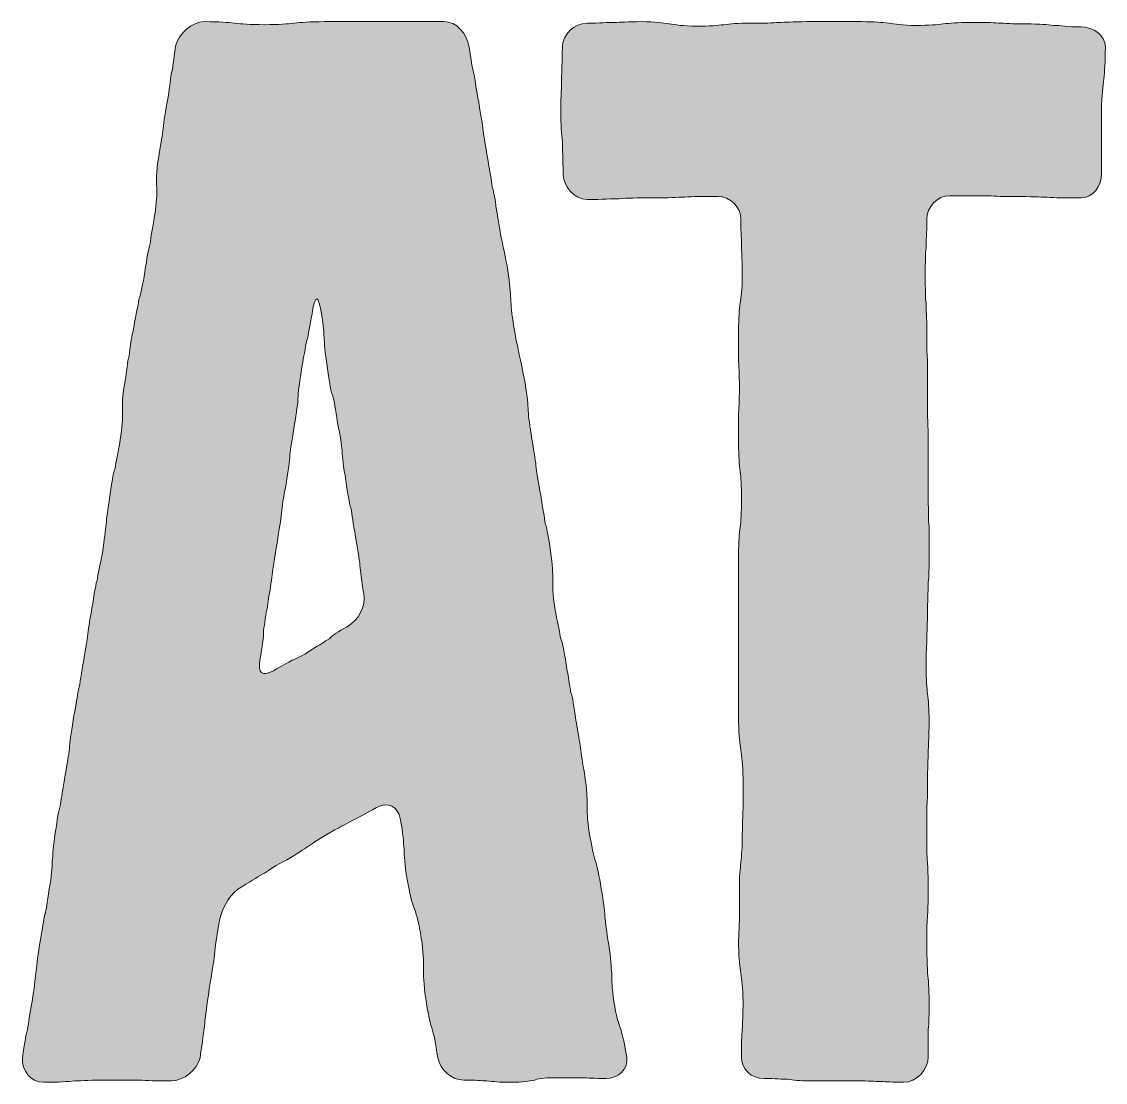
# Model space of a CAD drawing. Header units: inches. Extents: x 148 to 931, y -899 to -182.
# Drawn here: x 366.5 to 481.2, y -628.4 to -516.2 of the extents above; entities that cross this region are included whole.
import ezdxf

# ---------------------------------------------------------------- set-up
doc = ezdxf.new("R2010")
doc.units = ezdxf.units.IN
doc.header["$MEASUREMENT"] = 0
doc.layers.add('Layer 1', color=7, linetype='Continuous')

# ---------------------------------------------------------------- blocks, each defined once
blk = doc.blocks.new('block 3')
at = {"layer": 'Layer 1', "true_color": 0xce432c}
h = blk.add_hatch(color=22, dxfattribs=at)
h.dxf.hatch_style = 2
edge = h.paths.add_edge_path()
edge.add_spline(control_points=[(375.45, -569.37), (375.53, -568.66), (375.61, -567.87), (375.85, -566.37), (376.08, -564.86), (376.16, -564.15), (376.4, -563.44), (376.48, -562.73), (376.72, -561.94), (376.95, -560.44), (377.19, -559.09), (377.19, -558.14), (377.19, -557.43), (377.19, -556.72), (377.11, -555.93), (377.43, -554.43), (377.67, -553.08), (377.67, -552.21), (377.9, -551.5), (377.98, -550.79), (378.06, -550), (378.38, -548.5), (378.61, -547), (378.85, -546.29), (378.93, -545.57), (379.17, -544.86), (379.33, -543.99), (379.56, -542.65), (379.8, -541.15), (379.88, -540.36), (380.12, -539.64), (380.2, -538.93), (380.35, -538.06), (380.59, -536.72), (380.83, -535.22), (380.83, -534.35), (380.83, -533.71), (380.75, -533), (380.75, -532.13), (380.99, -530.63), (381.22, -529.29), (381.38, -528.42), (381.46, -527.71), (381.54, -526.99), (381.62, -526.2), (381.93, -524.7), (382.17, -523.2), (382.25, -522.41), (382.33, -521.7), (382.57, -521.06), (382.57, -520.27), (382.8, -518.77), (383.12, -517.43), (384.54, -516.16), (385.89, -516.16), (387.47, -516.16), (388.34, -516.24), (389.05, -516.32), (389.76, -516.4), (390.63, -516.48), (392.21, -516.48), (393.79, -516.48), (394.66, -516.4), (395.38, -516.32), (396.09, -516.24), (396.96, -516.16), (398.54, -516.16), (398.54, -516.16), (401.7, -516.16), (401.7, -516.16), (401.7, -516.16), (404.86, -516.16), (404.86, -516.16), (404.86, -516.16), (408.03, -516.16), (408.03, -516.16), (408.03, -516.16), (411.19, -516.16), (411.19, -516.16), (412.53, -516.16), (413.64, -517.35), (413.88, -518.85), (414.11, -520.2), (414.19, -521.06), (414.43, -521.78), (414.51, -522.49), (414.67, -523.36), (414.9, -524.7), (415.14, -526.2), (415.3, -526.99), (415.38, -527.71), (415.46, -528.42), (415.62, -529.21), (415.85, -530.71), (416.09, -532.05), (416.25, -532.92), (416.33, -533.64), (416.56, -534.35), (416.64, -535.14), (416.88, -536.64), (417.12, -537.98), (417.2, -538.85), (417.43, -539.57), (417.51, -540.28), (417.75, -541.15), (417.99, -542.49), (418.22, -543.99), (418.22, -544.78), (418.3, -545.49), (418.3, -546.21), (418.38, -547), (418.62, -548.5), (418.86, -550), (419.09, -550.79), (419.17, -551.42), (419.41, -552.14), (419.49, -552.93), (419.81, -554.43), (420.04, -555.93), (420.12, -556.72), (420.12, -557.35), (420.2, -558.07), (420.28, -558.86), (420.52, -560.36), (420.83, -561.94), (420.91, -562.73), (420.99, -563.44), (421.07, -564.15), (421.23, -564.94), (421.47, -566.29), (421.7, -567.79), (421.86, -568.58), (421.94, -569.29), (422.18, -570), (422.26, -570.71), (422.49, -572.22), (422.73, -573.72), (422.73, -574.51), (422.73, -575.22), (422.73, -575.93), (422.73, -576.72), (422.97, -578.23), (423.2, -579.73), (423.44, -580.52), (423.52, -581.23), (423.76, -581.86), (423.92, -582.65), (424.15, -584.16), (424.39, -585.66), (424.55, -586.45), (424.63, -587.08), (424.87, -587.79), (424.94, -588.58), (425.18, -590.08), (425.42, -591.59), (425.58, -592.38), (425.66, -593.01), (425.73, -593.72), (425.89, -594.51), (426.13, -596.01), (426.37, -597.52), (426.37, -598.31), (426.37, -599.02), (426.37, -599.73), (426.37, -600.52), (426.6, -602.02), (426.92, -603.52), (427, -604.32), (427.24, -604.95), (427.47, -605.66), (427.63, -606.45), (427.87, -607.95), (428.11, -609.3), (428.19, -610.17), (428.26, -610.88), (428.34, -611.59), (428.42, -612.38), (428.66, -613.88), (428.9, -615.38), (428.9, -616.17), (428.98, -616.89), (428.98, -617.6), (428.98, -618.39), (429.21, -619.89), (429.45, -621.39), (429.69, -622.18), (429.93, -622.82), (430.16, -623.53), (430.32, -624.4), (430.56, -625.74), (430.79, -627.08), (429.61, -628.03), (428.34, -628.03), (427.08, -628.03), (426.45, -627.95), (425.81, -627.95), (425.81, -627.95), (423.28, -627.95), (423.28, -627.95), (422.1, -627.95), (421.39, -627.95), (420.83, -628.19), (420.2, -628.27), (419.57, -628.43), (418.3, -628.43), (417.04, -628.43), (416.41, -628.35), (415.77, -628.27), (415.22, -628.27), (414.59, -628.19), (413.32, -628.19), (411.98, -628.19), (410.87, -627.16), (410.56, -625.82), (410.32, -624.24), (410.16, -623.37), (409.92, -622.66), (409.69, -621.95), (409.53, -621.08), (409.29, -619.57), (409.05, -617.99), (409.05, -617.04), (409.05, -616.33), (409.05, -615.62), (409.05, -614.67), (408.82, -613.17), (408.58, -611.59), (408.34, -610.8), (408.1, -610.09), (407.79, -609.38), (407.63, -608.51), (407.31, -606.92), (407.08, -605.34), (407, -604.47), (407, -603.76), (406.92, -603.05), (406.92, -602.1), (406.6, -600.52), (406.37, -599.26), (405.26, -598.7), (404.07, -599.33), (402.89, -600.05), (402.25, -600.36), (401.62, -600.68), (401.07, -600.92), (400.44, -601.31), (399.25, -601.94), (398.06, -602.66), (397.43, -603.05), (396.88, -603.45), (396.32, -603.76), (395.77, -604.24), (394.58, -604.87), (393.4, -605.5), (392.77, -605.9), (392.21, -606.29), (391.66, -606.61), (391.03, -607), (389.84, -607.72), (388.66, -608.35), (387.71, -609.93), (387.47, -611.27), (387.15, -613.09), (386.99, -614.04), (386.92, -614.91), (386.84, -615.78), (386.68, -616.73), (386.36, -618.55), (386.13, -620.36), (385.97, -621.31), (385.89, -622.18), (385.81, -623.13), (385.65, -624), (385.41, -625.82), (385.1, -627.16), (383.67, -628.27), (382.33, -628.27), (380.67, -628.27), (379.8, -628.27), (378.93, -628.19), (378.93, -628.19), (375.53, -628.19), (375.53, -628.19), (373.87, -628.19), (373, -628.27), (372.13, -628.27), (371.42, -628.35), (370.47, -628.43), (368.81, -628.43), (367.47, -628.43), (366.52, -627.16), (366.6, -625.82), (366.83, -624.32), (366.91, -623.53), (367.15, -622.82), (367.23, -622.1), (367.39, -621.23), (367.62, -619.89), (367.86, -618.39), (367.94, -617.6), (368.02, -616.89), (368.1, -616.17), (368.18, -615.38), (368.42, -613.88), (368.65, -612.38), (368.81, -611.59), (368.89, -610.96), (369.13, -610.24), (369.21, -609.45), (369.44, -607.95), (369.68, -606.61), (369.76, -605.66), (369.76, -605.03), (369.84, -604.32), (369.84, -603.37), (370.08, -602.02), (370.31, -600.52), (370.39, -599.73), (370.63, -599.02), (370.71, -598.31), (370.87, -597.44), (371.1, -596.09), (371.34, -594.59), (371.5, -593.8), (371.58, -593.09), (371.58, -592.38), (371.74, -591.59), (371.97, -590.08), (372.21, -588.74), (372.37, -587.87), (372.45, -587.16), (372.68, -586.45), (372.76, -585.58), (373, -584.23), (373.24, -582.73), (373.4, -581.94), (373.48, -581.23), (373.55, -580.52), (373.71, -579.73), (373.95, -578.23), (374.19, -576.88), (374.27, -576.01), (374.5, -575.3), (374.58, -574.59), (374.82, -573.72), (375.06, -572.38), (375.29, -570.87), (375.37, -570.08), (375.45, -569.37)], knot_values=[0, 0, 0, 0, 1, 1, 1, 2, 2, 2, 3, 3, 3, 4, 4, 4, 5, 5, 5, 6, 6, 6, 7, 7, 7, 8, 8, 8, 9, 9, 9, 10, 10, 10, 11, 11, 11, 12, 12, 12, 13, 13, 13, 14, 14, 14, 15, 15, 15, 16, 16, 16, 17, 17, 17, 18, 18, 18, 19, 19, 19, 20, 20, 20, 21, 21, 21, 22, 22, 22, 23, 23, 23, 24, 24, 24, 25, 25, 25, 26, 26, 26, 27, 27, 27, 28, 28, 28, 29, 29, 29, 30, 30, 30, 31, 31, 31, 32, 32, 32, 33, 33, 33, 34, 34, 34, 35, 35, 35, 36, 36, 36, 37, 37, 37, 38, 38, 38, 39, 39, 39, 40, 40, 40, 41, 41, 41, 42, 42, 42, 43, 43, 43, 44, 44, 44, 45, 45, 45, 46, 46, 46, 47, 47, 47, 48, 48, 48, 49, 49, 49, 50, 50, 50, 51, 51, 51, 52, 52, 52, 53, 53, 53, 54, 54, 54, 55, 55, 55, 56, 56, 56, 57, 57, 57, 58, 58, 58, 59, 59, 59, 60, 60, 60, 61, 61, 61, 62, 62, 62, 63, 63, 63, 64, 64, 64, 65, 65, 65, 66, 66, 66, 67, 67, 67, 68, 68, 68, 69, 69, 69, 70, 70, 70, 71, 71, 71, 72, 72, 72, 73, 73, 73, 74, 74, 74, 75, 75, 75, 76, 76, 76, 77, 77, 77, 78, 78, 78, 79, 79, 79, 80, 80, 80, 81, 81, 81, 82, 82, 82, 83, 83, 83, 84, 84, 84, 85, 85, 85, 86, 86, 86, 87, 87, 87, 88, 88, 88, 89, 89, 89, 90, 90, 90, 91, 91, 91, 92, 92, 92, 93, 93, 93, 94, 94, 94, 95, 95, 95, 96, 96, 96, 97, 97, 97, 98, 98, 98, 99, 99, 99, 100, 100, 100, 101, 101, 101, 102, 102, 102, 103, 103, 103, 104, 104, 104, 105, 105, 105, 106, 106, 106, 107, 107, 107, 108, 108, 108, 109, 109, 109, 110, 110, 110, 111, 111, 111, 112, 112, 112, 113, 113, 113, 114, 114, 114, 115, 115, 115, 116, 116, 116, 116], degree=3, periodic=1)
edge = h.paths.add_edge_path()
edge.add_spline(control_points=[(393.16, -584.87), (394.11, -584.31), (394.74, -584), (395.14, -583.76), (395.69, -583.52), (396.25, -583.29), (397.19, -582.65), (398.14, -582.1), (398.54, -581.78), (399.09, -581.47), (399.49, -581.07), (399.96, -580.76), (400.99, -580.2), (402.17, -579.49), (402.97, -578.07), (402.73, -576.72), (402.49, -575.22), (402.41, -574.43), (402.33, -573.72), (402.25, -573.01), (402.1, -572.22), (401.86, -570.71), (401.62, -569.21), (401.46, -568.34), (401.38, -567.71), (401.15, -567), (401.07, -566.21), (400.83, -564.71), (400.59, -563.2), (400.44, -562.33), (400.44, -561.62), (400.36, -560.91), (400.28, -560.12), (399.96, -558.62), (399.72, -557.12), (399.64, -556.33), (399.41, -555.69), (399.17, -554.98), (399.09, -554.11), (398.85, -552.61), (398.62, -551.11), (398.54, -550.32), (398.54, -549.61), (398.46, -548.89), (398.46, -548.02), (398.14, -546.52), (397.91, -545.18), (397.59, -545.18), (397.35, -546.52), (397.11, -548.1), (396.88, -548.89), (396.8, -549.61), (396.56, -550.32), (396.48, -551.19), (396.17, -552.69), (395.93, -554.27), (395.85, -554.98), (395.77, -555.85), (395.77, -556.56), (395.61, -557.43), (395.38, -558.93), (395.14, -560.44), (394.98, -561.31), (394.9, -562.02), (394.9, -562.73), (394.74, -563.6), (394.51, -565.1), (394.19, -566.68), (394.11, -567.47), (394.03, -568.18), (393.95, -569.05), (393.79, -569.77), (393.56, -571.35), (393.32, -572.85), (393.16, -573.72), (393.08, -574.43), (393, -575.14), (392.85, -576.01), (392.61, -577.51), (392.37, -579.1), (392.21, -579.89), (392.13, -580.6), (392.13, -581.47), (391.98, -582.18), (391.74, -583.76), (391.5, -585.1), (391.98, -585.5), (393.16, -584.87)], knot_values=[0, 0, 0, 0, 1, 1, 1, 2, 2, 2, 3, 3, 3, 4, 4, 4, 5, 5, 5, 6, 6, 6, 7, 7, 7, 8, 8, 8, 9, 9, 9, 10, 10, 10, 11, 11, 11, 12, 12, 12, 13, 13, 13, 14, 14, 14, 15, 15, 15, 16, 16, 16, 17, 17, 17, 18, 18, 18, 19, 19, 19, 20, 20, 20, 21, 21, 21, 22, 22, 22, 23, 23, 23, 24, 24, 24, 25, 25, 25, 26, 26, 26, 27, 27, 27, 28, 28, 28, 29, 29, 29, 29], degree=3, periodic=1)
h = blk.add_hatch(color=22, dxfattribs=at)
h.dxf.hatch_style = 2
edge = h.paths.add_edge_path()
edge.add_spline(control_points=[(440.19, -534.66), (438.53, -534.66), (437.59, -534.66), (436.72, -534.74), (435.85, -534.74), (435.06, -534.82), (433.24, -534.82), (431.58, -534.82), (430.63, -534.82), (429.76, -534.9), (429.05, -534.9), (428.02, -534.98), (426.36, -534.98), (425.01, -534.98), (423.83, -533.56), (423.83, -532.21), (423.83, -530.55), (423.75, -529.76), (423.75, -528.89), (423.67, -528.02), (423.59, -527.23), (423.59, -525.57), (423.59, -523.91), (423.67, -522.96), (423.67, -522.25), (423.67, -521.38), (423.75, -520.51), (423.75, -518.85), (423.75, -517.59), (425.01, -516.32), (426.36, -516.32), (427.7, -516.32), (428.57, -516.24), (429.21, -516.24), (429.92, -516.24), (430.63, -516.16), (432.13, -516.16), (433.63, -516.16), (434.34, -516.32), (435.06, -516.4), (435.69, -516.48), (436.48, -516.64), (437.98, -516.64), (439.32, -516.64), (440.19, -516.56), (440.83, -516.48), (441.54, -516.4), (442.25, -516.32), (443.75, -516.32), (445.25, -516.32), (445.97, -516.32), (446.68, -516.24), (447.31, -516.24), (448.1, -516.16), (449.6, -516.16), (449.6, -516.16), (452.45, -516.16), (452.45, -516.16), (452.45, -516.16), (455.37, -516.16), (455.37, -516.16), (456.88, -516.16), (457.59, -516.24), (458.3, -516.32), (458.93, -516.4), (459.72, -516.56), (461.22, -516.56), (462.57, -516.56), (463.44, -516.48), (464.07, -516.4), (464.78, -516.32), (465.49, -516.24), (467, -516.24), (468.5, -516.24), (469.21, -516.24), (469.92, -516.32), (470.63, -516.32), (471.34, -516.4), (472.85, -516.4), (474.35, -516.4), (475.06, -516.48), (475.77, -516.56), (476.4, -516.56), (477.27, -516.72), (478.62, -516.72), (479.96, -516.72), (481.23, -517.59), (481.23, -518.85), (481.23, -520.51), (481.15, -521.38), (481.07, -522.25), (480.99, -522.96), (480.83, -523.91), (480.83, -525.57), (480.83, -525.57), (480.83, -528.89), (480.83, -528.89), (480.83, -528.89), (480.83, -532.21), (480.83, -532.21), (480.83, -533.56), (479.96, -534.82), (478.62, -534.82), (476.8, -534.82), (475.93, -534.82), (475.06, -534.74), (474.35, -534.74), (473.32, -534.66), (471.74, -534.66), (470.47, -534.66), (469.53, -534.66), (468.89, -534.58), (468.89, -534.58), (464.78, -534.58), (464.78, -534.58), (463.44, -534.58), (462.33, -535.77), (462.33, -537.11), (462.33, -538.62), (462.25, -539.41), (462.25, -540.12), (462.17, -540.75), (462.17, -541.54), (462.17, -543.04), (462.17, -544.55), (462.17, -545.34), (462.25, -545.97), (462.25, -546.68), (462.33, -547.47), (462.33, -548.97), (462.33, -550.48), (462.33, -551.19), (462.41, -551.9), (462.41, -551.9), (462.41, -554.82), (462.41, -554.82), (462.41, -554.82), (462.41, -557.83), (462.41, -557.83), (462.41, -558.46), (462.49, -559.25), (462.49, -560.75), (462.49, -560.75), (462.49, -563.68), (462.49, -563.68), (462.49, -563.68), (462.49, -566.68), (462.49, -566.68), (462.49, -568.18), (462.49, -568.9), (462.57, -569.61), (462.57, -569.61), (462.57, -572.53), (462.57, -572.53), (462.57, -574.04), (462.57, -574.83), (462.49, -575.54), (462.49, -576.25), (462.41, -576.96), (462.41, -578.46), (462.41, -579.96), (462.33, -580.76), (462.33, -581.47), (462.33, -582.1), (462.25, -582.89), (462.25, -584.39), (462.25, -585.89), (462.33, -586.68), (462.41, -587.32), (462.49, -588.03), (462.57, -588.82), (462.57, -590.32), (462.57, -591.82), (462.49, -592.54), (462.49, -593.25), (462.49, -593.96), (462.41, -594.67), (462.41, -596.17), (462.41, -597.67), (462.41, -598.46), (462.33, -599.18), (462.33, -599.18), (462.33, -602.1), (462.33, -602.1), (462.33, -603.6), (462.33, -604.39), (462.41, -605.11), (462.41, -605.74), (462.49, -606.53), (462.49, -608.03), (462.49, -609.53), (462.41, -610.32), (462.41, -610.96), (462.33, -611.67), (462.33, -612.46), (462.33, -613.96), (462.33, -615.46), (462.41, -616.17), (462.41, -616.89), (462.49, -617.6), (462.57, -618.39), (462.57, -619.89), (462.57, -621.39), (462.57, -622.1), (462.49, -622.82), (462.49, -622.82), (462.49, -625.74), (462.49, -625.74), (462.49, -627.08), (461.22, -628.43), (459.88, -628.43), (458.62, -628.43), (458.06, -628.35), (457.43, -628.35), (456.8, -628.35), (456.16, -628.27), (454.98, -628.27), (454.98, -628.27), (452.53, -628.27), (452.53, -628.27), (452.53, -628.27), (450, -628.27), (450, -628.27), (448.81, -628.27), (448.18, -628.19), (447.55, -628.11), (446.99, -628.11), (446.36, -628.03), (445.1, -628.03), (443.75, -628.03), (442.72, -627.08), (442.72, -625.74), (442.72, -624.24), (442.72, -623.53), (442.8, -622.82), (442.8, -622.1), (442.88, -621.39), (442.88, -619.89), (442.88, -618.39), (442.72, -617.6), (442.65, -616.89), (442.57, -616.25), (442.41, -615.46), (442.41, -613.96), (442.41, -612.46), (442.49, -611.67), (442.49, -611.04), (442.49, -611.04), (442.49, -608.03), (442.49, -608.03), (442.49, -606.53), (442.57, -605.82), (442.65, -605.11), (442.72, -604.39), (442.8, -603.68), (442.8, -602.18), (442.8, -600.68), (442.88, -599.89), (442.88, -599.18), (442.88, -599.18), (442.88, -596.25), (442.88, -596.25), (442.88, -594.75), (442.72, -593.96), (442.65, -593.25), (442.57, -592.61), (442.41, -591.82), (442.41, -590.32), (442.41, -590.32), (442.41, -587.4), (442.41, -587.4), (442.41, -587.4), (442.41, -584.39), (442.41, -584.39), (442.41, -584.39), (442.41, -581.47), (442.41, -581.47), (442.41, -581.47), (442.41, -578.54), (442.41, -578.54), (442.41, -578.54), (442.41, -575.54), (442.41, -575.54), (442.41, -575.54), (442.41, -572.61), (442.41, -572.61), (442.41, -571.11), (442.49, -570.32), (442.57, -569.69), (442.65, -568.98), (442.72, -568.18), (442.72, -566.68), (442.72, -565.18), (442.65, -564.47), (442.57, -563.76), (442.49, -563.05), (442.41, -562.26), (442.41, -560.75), (442.41, -560.75), (442.41, -557.83), (442.41, -557.83), (442.41, -557.12), (442.49, -556.4), (442.49, -554.9), (442.49, -553.4), (442.41, -552.61), (442.41, -551.9), (442.41, -551.9), (442.41, -548.97), (442.41, -548.97), (442.41, -547.47), (442.49, -546.68), (442.57, -545.97), (442.65, -545.34), (442.8, -544.55), (442.8, -543.04), (442.8, -541.54), (442.72, -540.75), (442.72, -540.12), (442.72, -539.41), (442.65, -538.62), (442.65, -537.11), (442.65, -535.77), (441.54, -534.66), (440.19, -534.66)], knot_values=[0, 0, 0, 0, 1, 1, 1, 2, 2, 2, 3, 3, 3, 4, 4, 4, 5, 5, 5, 6, 6, 6, 7, 7, 7, 8, 8, 8, 9, 9, 9, 10, 10, 10, 11, 11, 11, 12, 12, 12, 13, 13, 13, 14, 14, 14, 15, 15, 15, 16, 16, 16, 17, 17, 17, 18, 18, 18, 19, 19, 19, 20, 20, 20, 21, 21, 21, 22, 22, 22, 23, 23, 23, 24, 24, 24, 25, 25, 25, 26, 26, 26, 27, 27, 27, 28, 28, 28, 29, 29, 29, 30, 30, 30, 31, 31, 31, 32, 32, 32, 33, 33, 33, 34, 34, 34, 35, 35, 35, 36, 36, 36, 37, 37, 37, 38, 38, 38, 39, 39, 39, 40, 40, 40, 41, 41, 41, 42, 42, 42, 43, 43, 43, 44, 44, 44, 45, 45, 45, 46, 46, 46, 47, 47, 47, 48, 48, 48, 49, 49, 49, 50, 50, 50, 51, 51, 51, 52, 52, 52, 53, 53, 53, 54, 54, 54, 55, 55, 55, 56, 56, 56, 57, 57, 57, 58, 58, 58, 59, 59, 59, 60, 60, 60, 61, 61, 61, 62, 62, 62, 63, 63, 63, 64, 64, 64, 65, 65, 65, 66, 66, 66, 67, 67, 67, 68, 68, 68, 69, 69, 69, 70, 70, 70, 71, 71, 71, 72, 72, 72, 73, 73, 73, 74, 74, 74, 75, 75, 75, 76, 76, 76, 77, 77, 77, 78, 78, 78, 79, 79, 79, 80, 80, 80, 81, 81, 81, 82, 82, 82, 83, 83, 83, 84, 84, 84, 85, 85, 85, 86, 86, 86, 87, 87, 87, 88, 88, 88, 89, 89, 89, 90, 90, 90, 91, 91, 91, 92, 92, 92, 93, 93, 93, 94, 94, 94, 95, 95, 95, 96, 96, 96, 97, 97, 97, 98, 98, 98, 99, 99, 99, 100, 100, 100, 101, 101, 101, 102, 102, 102, 103, 103, 103, 104, 104, 104, 105, 105, 105, 106, 106, 106, 107, 107, 107, 108, 108, 108, 108], degree=3, periodic=1)
at = {"layer": 'Layer 1', "lineweight": 0}
for points, knots in [([(375.45, -569.37), (375.53, -568.66), (375.61, -567.87), (375.85, -566.37), (376.08, -564.86), (376.16, -564.15), (376.4, -563.44), (376.48, -562.73), (376.72, -561.94), (376.95, -560.44), (377.19, -559.09), (377.19, -558.14), (377.19, -557.43), (377.19, -556.72), (377.11, -555.93), (377.43, -554.43), (377.67, -553.08), (377.67, -552.21), (377.9, -551.5), (377.98, -550.79), (378.06, -550), (378.38, -548.5), (378.61, -547), (378.85, -546.29), (378.93, -545.57), (379.17, -544.86), (379.33, -543.99), (379.56, -542.65), (379.8, -541.15), (379.88, -540.36), (380.12, -539.64), (380.2, -538.93), (380.35, -538.06), (380.59, -536.72), (380.83, -535.22), (380.83, -534.35), (380.83, -533.71), (380.75, -533), (380.75, -532.13), (380.99, -530.63), (381.22, -529.29), (381.38, -528.42), (381.46, -527.71), (381.54, -526.99), (381.62, -526.2), (381.93, -524.7), (382.17, -523.2), (382.25, -522.41), (382.33, -521.7), (382.57, -521.06), (382.57, -520.27), (382.8, -518.77), (383.12, -517.43), (384.54, -516.16), (385.89, -516.16), (387.47, -516.16), (388.34, -516.24), (389.05, -516.32), (389.76, -516.4), (390.63, -516.48), (392.21, -516.48), (393.79, -516.48), (394.66, -516.4), (395.38, -516.32), (396.09, -516.24), (396.96, -516.16), (398.54, -516.16), (398.54, -516.16), (401.7, -516.16), (401.7, -516.16), (401.7, -516.16), (404.86, -516.16), (404.86, -516.16), (404.86, -516.16), (408.03, -516.16), (408.03, -516.16), (408.03, -516.16), (411.19, -516.16), (411.19, -516.16), (412.53, -516.16), (413.64, -517.35), (413.88, -518.85), (414.11, -520.2), (414.19, -521.06), (414.43, -521.78), (414.51, -522.49), (414.67, -523.36), (414.9, -524.7), (415.14, -526.2), (415.3, -526.99), (415.38, -527.71), (415.46, -528.42), (415.62, -529.21), (415.85, -530.71), (416.09, -532.05), (416.25, -532.92), (416.33, -533.64), (416.56, -534.35), (416.64, -535.14), (416.88, -536.64), (417.12, -537.98), (417.2, -538.85), (417.43, -539.57), (417.51, -540.28), (417.75, -541.15), (417.99, -542.49), (418.22, -543.99), (418.22, -544.78), (418.3, -545.49), (418.3, -546.21), (418.38, -547), (418.62, -548.5), (418.86, -550), (419.09, -550.79), (419.17, -551.42), (419.41, -552.14), (419.49, -552.93), (419.81, -554.43), (420.04, -555.93), (420.12, -556.72), (420.12, -557.35), (420.2, -558.07), (420.28, -558.86), (420.52, -560.36), (420.83, -561.94), (420.91, -562.73), (420.99, -563.44), (421.07, -564.15), (421.23, -564.94), (421.47, -566.29), (421.7, -567.79), (421.86, -568.58), (421.94, -569.29), (422.18, -570), (422.26, -570.71), (422.49, -572.22), (422.73, -573.72), (422.73, -574.51), (422.73, -575.22), (422.73, -575.93), (422.73, -576.72), (422.97, -578.23), (423.2, -579.73), (423.44, -580.52), (423.52, -581.23), (423.76, -581.86), (423.92, -582.65), (424.15, -584.16), (424.39, -585.66), (424.55, -586.45), (424.63, -587.08), (424.87, -587.79), (424.94, -588.58), (425.18, -590.08), (425.42, -591.59), (425.58, -592.38), (425.66, -593.01), (425.73, -593.72), (425.89, -594.51), (426.13, -596.01), (426.37, -597.52), (426.37, -598.31), (426.37, -599.02), (426.37, -599.73), (426.37, -600.52), (426.6, -602.02), (426.92, -603.52), (427, -604.32), (427.24, -604.95), (427.47, -605.66), (427.63, -606.45), (427.87, -607.95), (428.11, -609.3), (428.19, -610.17), (428.26, -610.88), (428.34, -611.59), (428.42, -612.38), (428.66, -613.88), (428.9, -615.38), (428.9, -616.17), (428.98, -616.89), (428.98, -617.6), (428.98, -618.39), (429.21, -619.89), (429.45, -621.39), (429.69, -622.18), (429.93, -622.82), (430.16, -623.53), (430.32, -624.4), (430.56, -625.74), (430.79, -627.08), (429.61, -628.03), (428.34, -628.03), (427.08, -628.03), (426.45, -627.95), (425.81, -627.95), (425.81, -627.95), (423.28, -627.95), (423.28, -627.95), (422.1, -627.95), (421.39, -627.95), (420.83, -628.19), (420.2, -628.27), (419.57, -628.43), (418.3, -628.43), (417.04, -628.43), (416.41, -628.35), (415.77, -628.27), (415.22, -628.27), (414.59, -628.19), (413.32, -628.19), (411.98, -628.19), (410.87, -627.16), (410.56, -625.82), (410.32, -624.24), (410.16, -623.37), (409.92, -622.66), (409.69, -621.95), (409.53, -621.08), (409.29, -619.57), (409.05, -617.99), (409.05, -617.04), (409.05, -616.33), (409.05, -615.62), (409.05, -614.67), (408.82, -613.17), (408.58, -611.59), (408.34, -610.8), (408.1, -610.09), (407.79, -609.38), (407.63, -608.51), (407.31, -606.92), (407.08, -605.34), (407, -604.47), (407, -603.76), (406.92, -603.05), (406.92, -602.1), (406.6, -600.52), (406.37, -599.26), (405.26, -598.7), (404.07, -599.33), (402.89, -600.05), (402.25, -600.36), (401.62, -600.68), (401.07, -600.92), (400.44, -601.31), (399.25, -601.94), (398.06, -602.66), (397.43, -603.05), (396.88, -603.45), (396.32, -603.76), (395.77, -604.24), (394.58, -604.87), (393.4, -605.5), (392.77, -605.9), (392.21, -606.29), (391.66, -606.61), (391.03, -607), (389.84, -607.72), (388.66, -608.35), (387.71, -609.93), (387.47, -611.27), (387.15, -613.09), (386.99, -614.04), (386.92, -614.91), (386.84, -615.78), (386.68, -616.73), (386.36, -618.55), (386.13, -620.36), (385.97, -621.31), (385.89, -622.18), (385.81, -623.13), (385.65, -624), (385.41, -625.82), (385.1, -627.16), (383.67, -628.27), (382.33, -628.27), (380.67, -628.27), (379.8, -628.27), (378.93, -628.19), (378.93, -628.19), (375.53, -628.19), (375.53, -628.19), (373.87, -628.19), (373, -628.27), (372.13, -628.27), (371.42, -628.35), (370.47, -628.43), (368.81, -628.43), (367.47, -628.43), (366.52, -627.16), (366.6, -625.82), (366.83, -624.32), (366.91, -623.53), (367.15, -622.82), (367.23, -622.1), (367.39, -621.23), (367.62, -619.89), (367.86, -618.39), (367.94, -617.6), (368.02, -616.89), (368.1, -616.17), (368.18, -615.38), (368.42, -613.88), (368.65, -612.38), (368.81, -611.59), (368.89, -610.96), (369.13, -610.24), (369.21, -609.45), (369.44, -607.95), (369.68, -606.61), (369.76, -605.66), (369.76, -605.03), (369.84, -604.32), (369.84, -603.37), (370.08, -602.02), (370.31, -600.52), (370.39, -599.73), (370.63, -599.02), (370.71, -598.31), (370.87, -597.44), (371.1, -596.09), (371.34, -594.59), (371.5, -593.8), (371.58, -593.09), (371.58, -592.38), (371.74, -591.59), (371.97, -590.08), (372.21, -588.74), (372.37, -587.87), (372.45, -587.16), (372.68, -586.45), (372.76, -585.58), (373, -584.23), (373.24, -582.73), (373.4, -581.94), (373.48, -581.23), (373.55, -580.52), (373.71, -579.73), (373.95, -578.23), (374.19, -576.88), (374.27, -576.01), (374.5, -575.3), (374.58, -574.59), (374.82, -573.72), (375.06, -572.38), (375.29, -570.87), (375.37, -570.08), (375.45, -569.37)], [0, 0, 0, 0, 1, 1, 1, 2, 2, 2, 3, 3, 3, 4, 4, 4, 5, 5, 5, 6, 6, 6, 7, 7, 7, 8, 8, 8, 9, 9, 9, 10, 10, 10, 11, 11, 11, 12, 12, 12, 13, 13, 13, 14, 14, 14, 15, 15, 15, 16, 16, 16, 17, 17, 17, 18, 18, 18, 19, 19, 19, 20, 20, 20, 21, 21, 21, 22, 22, 22, 23, 23, 23, 24, 24, 24, 25, 25, 25, 26, 26, 26, 27, 27, 27, 28, 28, 28, 29, 29, 29, 30, 30, 30, 31, 31, 31, 32, 32, 32, 33, 33, 33, 34, 34, 34, 35, 35, 35, 36, 36, 36, 37, 37, 37, 38, 38, 38, 39, 39, 39, 40, 40, 40, 41, 41, 41, 42, 42, 42, 43, 43, 43, 44, 44, 44, 45, 45, 45, 46, 46, 46, 47, 47, 47, 48, 48, 48, 49, 49, 49, 50, 50, 50, 51, 51, 51, 52, 52, 52, 53, 53, 53, 54, 54, 54, 55, 55, 55, 56, 56, 56, 57, 57, 57, 58, 58, 58, 59, 59, 59, 60, 60, 60, 61, 61, 61, 62, 62, 62, 63, 63, 63, 64, 64, 64, 65, 65, 65, 66, 66, 66, 67, 67, 67, 68, 68, 68, 69, 69, 69, 70, 70, 70, 71, 71, 71, 72, 72, 72, 73, 73, 73, 74, 74, 74, 75, 75, 75, 76, 76, 76, 77, 77, 77, 78, 78, 78, 79, 79, 79, 80, 80, 80, 81, 81, 81, 82, 82, 82, 83, 83, 83, 84, 84, 84, 85, 85, 85, 86, 86, 86, 87, 87, 87, 88, 88, 88, 89, 89, 89, 90, 90, 90, 91, 91, 91, 92, 92, 92, 93, 93, 93, 94, 94, 94, 95, 95, 95, 96, 96, 96, 97, 97, 97, 98, 98, 98, 99, 99, 99, 100, 100, 100, 101, 101, 101, 102, 102, 102, 103, 103, 103, 104, 104, 104, 105, 105, 105, 106, 106, 106, 107, 107, 107, 108, 108, 108, 109, 109, 109, 110, 110, 110, 111, 111, 111, 112, 112, 112, 113, 113, 113, 114, 114, 114, 115, 115, 115, 116, 116, 116, 116]), ([(440.19, -534.66), (438.53, -534.66), (437.59, -534.66), (436.72, -534.74), (435.85, -534.74), (435.06, -534.82), (433.24, -534.82), (431.58, -534.82), (430.63, -534.82), (429.76, -534.9), (429.05, -534.9), (428.02, -534.98), (426.36, -534.98), (425.01, -534.98), (423.83, -533.56), (423.83, -532.21), (423.83, -530.55), (423.75, -529.76), (423.75, -528.89), (423.67, -528.02), (423.59, -527.23), (423.59, -525.57), (423.59, -523.91), (423.67, -522.96), (423.67, -522.25), (423.67, -521.38), (423.75, -520.51), (423.75, -518.85), (423.75, -517.59), (425.01, -516.32), (426.36, -516.32), (427.7, -516.32), (428.57, -516.24), (429.21, -516.24), (429.92, -516.24), (430.63, -516.16), (432.13, -516.16), (433.63, -516.16), (434.34, -516.32), (435.06, -516.4), (435.69, -516.48), (436.48, -516.64), (437.98, -516.64), (439.32, -516.64), (440.19, -516.56), (440.83, -516.48), (441.54, -516.4), (442.25, -516.32), (443.75, -516.32), (445.25, -516.32), (445.97, -516.32), (446.68, -516.24), (447.31, -516.24), (448.1, -516.16), (449.6, -516.16), (449.6, -516.16), (452.45, -516.16), (452.45, -516.16), (452.45, -516.16), (455.37, -516.16), (455.37, -516.16), (456.88, -516.16), (457.59, -516.24), (458.3, -516.32), (458.93, -516.4), (459.72, -516.56), (461.22, -516.56), (462.57, -516.56), (463.44, -516.48), (464.07, -516.4), (464.78, -516.32), (465.49, -516.24), (467, -516.24), (468.5, -516.24), (469.21, -516.24), (469.92, -516.32), (470.63, -516.32), (471.34, -516.4), (472.85, -516.4), (474.35, -516.4), (475.06, -516.48), (475.77, -516.56), (476.4, -516.56), (477.27, -516.72), (478.62, -516.72), (479.96, -516.72), (481.23, -517.59), (481.23, -518.85), (481.23, -520.51), (481.15, -521.38), (481.07, -522.25), (480.99, -522.96), (480.83, -523.91), (480.83, -525.57), (480.83, -525.57), (480.83, -528.89), (480.83, -528.89), (480.83, -528.89), (480.83, -532.21), (480.83, -532.21), (480.83, -533.56), (479.96, -534.82), (478.62, -534.82), (476.8, -534.82), (475.93, -534.82), (475.06, -534.74), (474.35, -534.74), (473.32, -534.66), (471.74, -534.66), (470.47, -534.66), (469.53, -534.66), (468.89, -534.58), (468.89, -534.58), (464.78, -534.58), (464.78, -534.58), (463.44, -534.58), (462.33, -535.77), (462.33, -537.11), (462.33, -538.62), (462.25, -539.41), (462.25, -540.12), (462.17, -540.75), (462.17, -541.54), (462.17, -543.04), (462.17, -544.55), (462.17, -545.34), (462.25, -545.97), (462.25, -546.68), (462.33, -547.47), (462.33, -548.97), (462.33, -550.48), (462.33, -551.19), (462.41, -551.9), (462.41, -551.9), (462.41, -554.82), (462.41, -554.82), (462.41, -554.82), (462.41, -557.83), (462.41, -557.83), (462.41, -558.46), (462.49, -559.25), (462.49, -560.75), (462.49, -560.75), (462.49, -563.68), (462.49, -563.68), (462.49, -563.68), (462.49, -566.68), (462.49, -566.68), (462.49, -568.18), (462.49, -568.9), (462.57, -569.61), (462.57, -569.61), (462.57, -572.53), (462.57, -572.53), (462.57, -574.04), (462.57, -574.83), (462.49, -575.54), (462.49, -576.25), (462.41, -576.96), (462.41, -578.46), (462.41, -579.96), (462.33, -580.76), (462.33, -581.47), (462.33, -582.1), (462.25, -582.89), (462.25, -584.39), (462.25, -585.89), (462.33, -586.68), (462.41, -587.32), (462.49, -588.03), (462.57, -588.82), (462.57, -590.32), (462.57, -591.82), (462.49, -592.54), (462.49, -593.25), (462.49, -593.96), (462.41, -594.67), (462.41, -596.17), (462.41, -597.67), (462.41, -598.46), (462.33, -599.18), (462.33, -599.18), (462.33, -602.1), (462.33, -602.1), (462.33, -603.6), (462.33, -604.39), (462.41, -605.11), (462.41, -605.74), (462.49, -606.53), (462.49, -608.03), (462.49, -609.53), (462.41, -610.32), (462.41, -610.96), (462.33, -611.67), (462.33, -612.46), (462.33, -613.96), (462.33, -615.46), (462.41, -616.17), (462.41, -616.89), (462.49, -617.6), (462.57, -618.39), (462.57, -619.89), (462.57, -621.39), (462.57, -622.1), (462.49, -622.82), (462.49, -622.82), (462.49, -625.74), (462.49, -625.74), (462.49, -627.08), (461.22, -628.43), (459.88, -628.43), (458.62, -628.43), (458.06, -628.35), (457.43, -628.35), (456.8, -628.35), (456.16, -628.27), (454.98, -628.27), (454.98, -628.27), (452.53, -628.27), (452.53, -628.27), (452.53, -628.27), (450, -628.27), (450, -628.27), (448.81, -628.27), (448.18, -628.19), (447.55, -628.11), (446.99, -628.11), (446.36, -628.03), (445.1, -628.03), (443.75, -628.03), (442.72, -627.08), (442.72, -625.74), (442.72, -624.24), (442.72, -623.53), (442.8, -622.82), (442.8, -622.1), (442.88, -621.39), (442.88, -619.89), (442.88, -618.39), (442.72, -617.6), (442.65, -616.89), (442.57, -616.25), (442.41, -615.46), (442.41, -613.96), (442.41, -612.46), (442.49, -611.67), (442.49, -611.04), (442.49, -611.04), (442.49, -608.03), (442.49, -608.03), (442.49, -606.53), (442.57, -605.82), (442.65, -605.11), (442.72, -604.39), (442.8, -603.68), (442.8, -602.18), (442.8, -600.68), (442.88, -599.89), (442.88, -599.18), (442.88, -599.18), (442.88, -596.25), (442.88, -596.25), (442.88, -594.75), (442.72, -593.96), (442.65, -593.25), (442.57, -592.61), (442.41, -591.82), (442.41, -590.32), (442.41, -590.32), (442.41, -587.4), (442.41, -587.4), (442.41, -587.4), (442.41, -584.39), (442.41, -584.39), (442.41, -584.39), (442.41, -581.47), (442.41, -581.47), (442.41, -581.47), (442.41, -578.54), (442.41, -578.54), (442.41, -578.54), (442.41, -575.54), (442.41, -575.54), (442.41, -575.54), (442.41, -572.61), (442.41, -572.61), (442.41, -571.11), (442.49, -570.32), (442.57, -569.69), (442.65, -568.98), (442.72, -568.18), (442.72, -566.68), (442.72, -565.18), (442.65, -564.47), (442.57, -563.76), (442.49, -563.05), (442.41, -562.26), (442.41, -560.75), (442.41, -560.75), (442.41, -557.83), (442.41, -557.83), (442.41, -557.12), (442.49, -556.4), (442.49, -554.9), (442.49, -553.4), (442.41, -552.61), (442.41, -551.9), (442.41, -551.9), (442.41, -548.97), (442.41, -548.97), (442.41, -547.47), (442.49, -546.68), (442.57, -545.97), (442.65, -545.34), (442.8, -544.55), (442.8, -543.04), (442.8, -541.54), (442.72, -540.75), (442.72, -540.12), (442.72, -539.41), (442.65, -538.62), (442.65, -537.11), (442.65, -535.77), (441.54, -534.66), (440.19, -534.66)], [0, 0, 0, 0, 1, 1, 1, 2, 2, 2, 3, 3, 3, 4, 4, 4, 5, 5, 5, 6, 6, 6, 7, 7, 7, 8, 8, 8, 9, 9, 9, 10, 10, 10, 11, 11, 11, 12, 12, 12, 13, 13, 13, 14, 14, 14, 15, 15, 15, 16, 16, 16, 17, 17, 17, 18, 18, 18, 19, 19, 19, 20, 20, 20, 21, 21, 21, 22, 22, 22, 23, 23, 23, 24, 24, 24, 25, 25, 25, 26, 26, 26, 27, 27, 27, 28, 28, 28, 29, 29, 29, 30, 30, 30, 31, 31, 31, 32, 32, 32, 33, 33, 33, 34, 34, 34, 35, 35, 35, 36, 36, 36, 37, 37, 37, 38, 38, 38, 39, 39, 39, 40, 40, 40, 41, 41, 41, 42, 42, 42, 43, 43, 43, 44, 44, 44, 45, 45, 45, 46, 46, 46, 47, 47, 47, 48, 48, 48, 49, 49, 49, 50, 50, 50, 51, 51, 51, 52, 52, 52, 53, 53, 53, 54, 54, 54, 55, 55, 55, 56, 56, 56, 57, 57, 57, 58, 58, 58, 59, 59, 59, 60, 60, 60, 61, 61, 61, 62, 62, 62, 63, 63, 63, 64, 64, 64, 65, 65, 65, 66, 66, 66, 67, 67, 67, 68, 68, 68, 69, 69, 69, 70, 70, 70, 71, 71, 71, 72, 72, 72, 73, 73, 73, 74, 74, 74, 75, 75, 75, 76, 76, 76, 77, 77, 77, 78, 78, 78, 79, 79, 79, 80, 80, 80, 81, 81, 81, 82, 82, 82, 83, 83, 83, 84, 84, 84, 85, 85, 85, 86, 86, 86, 87, 87, 87, 88, 88, 88, 89, 89, 89, 90, 90, 90, 91, 91, 91, 92, 92, 92, 93, 93, 93, 94, 94, 94, 95, 95, 95, 96, 96, 96, 97, 97, 97, 98, 98, 98, 99, 99, 99, 100, 100, 100, 101, 101, 101, 102, 102, 102, 103, 103, 103, 104, 104, 104, 105, 105, 105, 106, 106, 106, 107, 107, 107, 108, 108, 108, 108]), ([(393.16, -584.87), (394.11, -584.31), (394.74, -584), (395.14, -583.76), (395.69, -583.52), (396.25, -583.29), (397.19, -582.65), (398.14, -582.1), (398.54, -581.78), (399.09, -581.47), (399.49, -581.07), (399.96, -580.76), (400.99, -580.2), (402.17, -579.49), (402.97, -578.07), (402.73, -576.72), (402.49, -575.22), (402.41, -574.43), (402.33, -573.72), (402.25, -573.01), (402.1, -572.22), (401.86, -570.71), (401.62, -569.21), (401.46, -568.34), (401.38, -567.71), (401.15, -567), (401.07, -566.21), (400.83, -564.71), (400.59, -563.2), (400.44, -562.33), (400.44, -561.62), (400.36, -560.91), (400.28, -560.12), (399.96, -558.62), (399.72, -557.12), (399.64, -556.33), (399.41, -555.69), (399.17, -554.98), (399.09, -554.11), (398.85, -552.61), (398.62, -551.11), (398.54, -550.32), (398.54, -549.61), (398.46, -548.89), (398.46, -548.02), (398.14, -546.52), (397.91, -545.18), (397.59, -545.18), (397.35, -546.52), (397.11, -548.1), (396.88, -548.89), (396.8, -549.61), (396.56, -550.32), (396.48, -551.19), (396.17, -552.69), (395.93, -554.27), (395.85, -554.98), (395.77, -555.85), (395.77, -556.56), (395.61, -557.43), (395.38, -558.93), (395.14, -560.44), (394.98, -561.31), (394.9, -562.02), (394.9, -562.73), (394.74, -563.6), (394.51, -565.1), (394.19, -566.68), (394.11, -567.47), (394.03, -568.18), (393.95, -569.05), (393.79, -569.77), (393.56, -571.35), (393.32, -572.85), (393.16, -573.72), (393.08, -574.43), (393, -575.14), (392.85, -576.01), (392.61, -577.51), (392.37, -579.1), (392.21, -579.89), (392.13, -580.6), (392.13, -581.47), (391.98, -582.18), (391.74, -583.76), (391.5, -585.1), (391.98, -585.5), (393.16, -584.87)], [0, 0, 0, 0, 1, 1, 1, 2, 2, 2, 3, 3, 3, 4, 4, 4, 5, 5, 5, 6, 6, 6, 7, 7, 7, 8, 8, 8, 9, 9, 9, 10, 10, 10, 11, 11, 11, 12, 12, 12, 13, 13, 13, 14, 14, 14, 15, 15, 15, 16, 16, 16, 17, 17, 17, 18, 18, 18, 19, 19, 19, 20, 20, 20, 21, 21, 21, 22, 22, 22, 23, 23, 23, 24, 24, 24, 25, 25, 25, 26, 26, 26, 27, 27, 27, 28, 28, 28, 29, 29, 29, 29])]:
    blk.add_open_spline(points, degree=3, knots=knots, dxfattribs=at)
blk = doc.blocks.new('block 2')
at = {"layer": 'Layer 1'}
blk.add_blockref('block 3', (0, 0), dxfattribs=at)

msp = doc.modelspace()

# ---------------------------------------------------------------- block references
at = {"layer": 'Layer 1'}
msp.add_blockref('block 2', (0, 0), dxfattribs=at)

doc.saveas('drawing.dxf')
